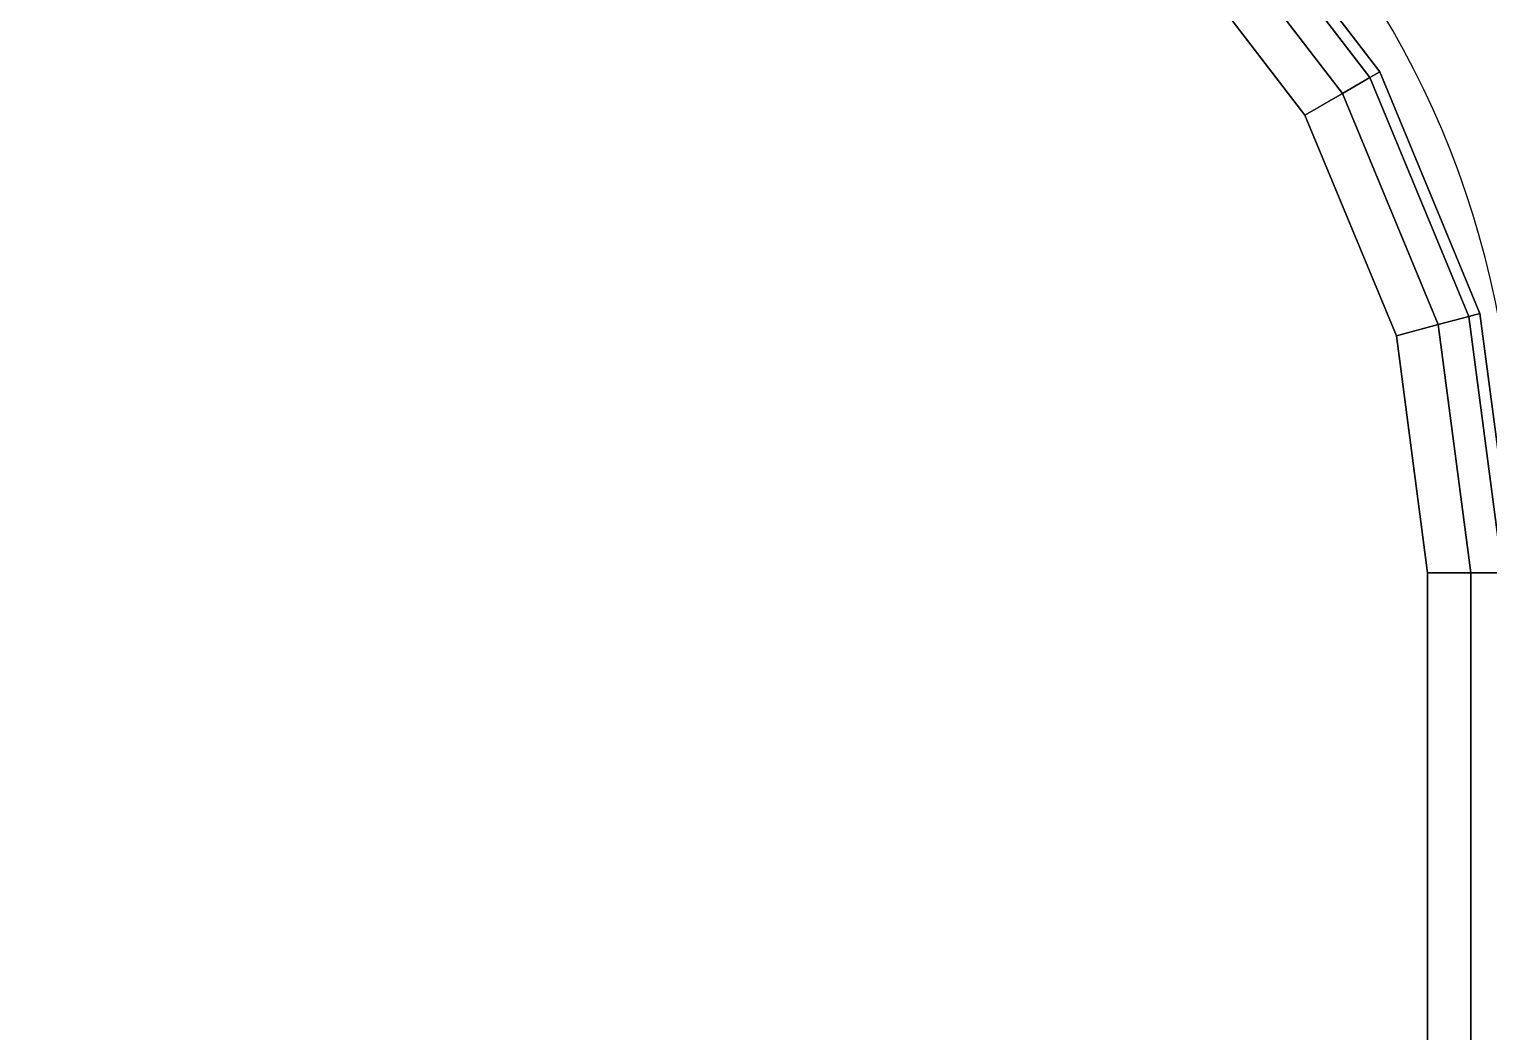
# Model space of a CAD drawing. Extents: x -170 to 1783, y -20 to 1205.
# Drawn here: x 310.604 to 312.597, y 976.416 to 977.785 of the extents above; entities that cross this region are included whole.
import ezdxf

# ---------------------------------------------------------------- set-up
doc = ezdxf.new("R2010")
doc.units = 0
doc.header["$LTSCALE"] = 96
doc.header["$MEASUREMENT"] = 0
for name, color, linetype in [('A-FURN-3-WKSF-TOP', 7, 'Continuous'), ('A-FURN-3-WKSF-TRIM', 7, 'Continuous'), ('A-FURN-P-WKSF', 7, 'Continuous'), ('MAIN_WKSURF', 7, 'Continuous')]:
    doc.layers.add(name, color=color, linetype=linetype)

# ---------------------------------------------------------------- blocks, each defined once
blk = doc.blocks.new('EC-WYC-46-2424-T')
at = {"layer": 'A-FURN-3-WKSF-TOP', "color": 60, "linetype": 'Continuous'}
for points, invisible_edges in [([(46.632, -0.118, 27.75), (13.78, -23.882, 27.75), (15.1294, -23.9704, 27.75), (16.4557, -24.2343, 27.75)], 9), ([(46.632, -0.118, 27.75), (28.0666, -0.118, 27.75), (27.8228, -0.142, 27.75), (13.78, -23.882, 27.75)], 12), ([(46.632, -0.118, 29), (13.78, -23.882, 29), (27.8228, -0.142, 29), (28.0666, -0.118, 29)], 3), ([(46.632, -0.118, 29), (16.4557, -24.2343, 29), (15.1294, -23.9704, 29), (13.78, -23.882, 29)], 9), ([(18.949, -25.267, 27.75), (46.632, -0.118, 27.75), (16.4557, -24.2343, 27.75), (17.7362, -24.6689, 27.75)], 3), ([(18.949, -25.267, 29), (17.7362, -24.6689, 29), (16.4557, -24.2343, 29), (46.632, -0.118, 29)], 12), ([(46.632, -0.118, 27.75), (18.949, -25.267, 27.75), (20.0734, -26.0183, 27.75), (21.0901, -26.9099, 27.75)], 9), ([(46.632, -0.118, 29), (21.0901, -26.9099, 29), (20.0734, -26.0183, 29), (18.949, -25.267, 29)], 9), ([(21.0901, -26.9099, 27.75), (47.257, -0.2855, 27.75), (46.9555, -0.1606, 27.75), (46.632, -0.118, 27.75)], 9), ([(21.0901, -26.9099, 29), (46.632, -0.118, 29), (46.9555, -0.1606, 29), (47.257, -0.2855, 29)], 9), ([(47.257, -0.2855, 27.75), (21.0901, -26.9099, 27.75), (47.7145, -0.743, 27.75), (47.5159, -0.4841, 27.75)], 3), ([(47.257, -0.2855, 29), (47.5159, -0.4841, 29), (47.7145, -0.743, 29), (21.0901, -26.9099, 29)], 12), ([(21.0901, -26.9099, 27.75), (47.882, -1.368, 27.75), (47.8394, -1.0445, 27.75), (47.7145, -0.743, 27.75)], 9), ([(21.0901, -26.9099, 29), (47.7145, -0.743, 29), (47.8394, -1.0445, 29), (47.882, -1.368, 29)], 9), ([(47.882, -1.368, 27.75), (21.0901, -26.9099, 27.75), (21.9817, -27.9266, 27.75), (22.733, -29.051, 27.75)], 9), ([(47.882, -1.368, 29), (22.733, -29.051, 29), (21.9817, -27.9266, 29), (21.0901, -26.9099, 29)], 9), ([(22.733, -29.051, 27.75), (23.3311, -30.2638, 27.75), (23.7657, -31.5443, 27.75), (47.882, -1.368, 27.75)], 12), ([(22.733, -29.051, 29), (47.882, -1.368, 29), (23.7657, -31.5443, 29), (23.3311, -30.2638, 29)], 3), ([(47.882, -1.368, 27.75), (23.7657, -31.5443, 27.75), (24.0296, -32.8706, 27.75), (24.118, -34.22, 27.75)], 9), ([(47.882, -1.368, 29), (24.118, -34.22, 29), (24.0296, -32.8706, 29), (23.7657, -31.5443, 29)], 9), ([(47.882, -1.368, 27.75), (24.118, -34.22, 27.75), (47.858, -20.2252, 27.75), (47.882, -19.9814, 27.75)], 3), ([(47.882, -1.368, 29), (47.882, -19.9814, 29), (47.858, -20.2252, 29), (24.118, -34.22, 29)], 12)]:
    blk.add_3dface(points, dxfattribs=dict(at, invisible_edges=invisible_edges))
at = {"layer": 'A-FURN-3-WKSF-TRIM', "color": 40, "linetype": 'Continuous'}
for points in [[(47.5576, -0.4424, 28.9842), (47.5881, -0.4119, 28.941), (47.803, -0.6919, 28.941), (47.7656, -0.7135, 28.9842)], [(47.5881, -0.4119, 27.809), (47.5576, -0.4424, 27.7658), (47.7656, -0.7135, 27.7658), (47.803, -0.6919, 27.809)], [(47.5881, -0.4119, 28.941), (47.5993, -0.4007, 28.882), (47.8167, -0.684, 28.882), (47.803, -0.6919, 28.941)], [(47.5993, -0.4007, 27.868), (47.5881, -0.4119, 27.809), (47.803, -0.6919, 27.809), (47.8167, -0.684, 27.868)], [(47.5993, -0.4007, 28.882), (47.5993, -0.4007, 27.868), (47.8167, -0.684, 27.868), (47.8167, -0.684, 28.882)], [(47.5159, -0.4841, 29), (47.5576, -0.4424, 28.9842), (47.7656, -0.7135, 28.9842), (47.7145, -0.743, 29)], [(47.5576, -0.4424, 27.7658), (47.5159, -0.4841, 27.75), (47.7145, -0.743, 27.75), (47.7656, -0.7135, 27.7658)], [(47.7656, -0.7135, 28.9842), (47.803, -0.6919, 28.941), (47.9381, -1.018, 28.941), (47.8964, -1.0292, 28.9842)], [(47.803, -0.6919, 27.809), (47.7656, -0.7135, 27.7658), (47.8964, -1.0292, 27.7658), (47.9381, -1.018, 27.809)], [(47.803, -0.6919, 28.941), (47.8167, -0.684, 28.882), (47.9534, -1.0139, 28.882), (47.9381, -1.018, 28.941)], [(47.8167, -0.684, 27.868), (47.803, -0.6919, 27.809), (47.9381, -1.018, 27.809), (47.9534, -1.0139, 27.868)], [(47.8167, -0.684, 28.882), (47.8167, -0.684, 27.868), (47.9534, -1.0139, 27.868), (47.9534, -1.0139, 28.882)], [(47.7145, -0.743, 29), (47.7656, -0.7135, 28.9842), (47.8964, -1.0292, 28.9842), (47.8394, -1.0445, 29)], [(47.7656, -0.7135, 27.7658), (47.7145, -0.743, 27.75), (47.8394, -1.0445, 27.75), (47.8964, -1.0292, 27.7658)], [(47.9381, -1.018, 28.941), (47.9534, -1.0139, 28.882), (48, -1.368, 28.882), (47.9842, -1.368, 28.941)], [(47.9534, -1.0139, 27.868), (47.9381, -1.018, 27.809), (47.9842, -1.368, 27.809), (48, -1.368, 27.868)], [(47.9534, -1.0139, 28.882), (47.9534, -1.0139, 27.868), (48, -1.368, 27.868), (48, -1.368, 28.882)], [(47.8394, -1.0445, 29), (47.8964, -1.0292, 28.9842), (47.941, -1.368, 28.9842), (47.882, -1.368, 29)], [(47.8964, -1.0292, 27.7658), (47.8394, -1.0445, 27.75), (47.882, -1.368, 27.75), (47.941, -1.368, 27.7658)], [(47.8964, -1.0292, 28.9842), (47.9381, -1.018, 28.941), (47.9842, -1.368, 28.941), (47.941, -1.368, 28.9842)], [(47.9381, -1.018, 27.809), (47.8964, -1.0292, 27.7658), (47.941, -1.368, 27.7658), (47.9842, -1.368, 27.809)], [(47.882, -1.368, 29), (47.941, -1.368, 28.9842), (47.941, -19.9814, 28.9842), (47.882, -19.9814, 29)], [(47.941, -1.368, 27.7658), (47.882, -1.368, 27.75), (47.882, -19.9814, 27.75), (47.941, -19.9814, 27.7658)], [(47.941, -1.368, 28.9842), (47.9842, -1.368, 28.941), (47.9842, -19.9814, 28.941), (47.941, -19.9814, 28.9842)], [(47.9842, -1.368, 27.809), (47.941, -1.368, 27.7658), (47.941, -19.9814, 27.7658), (47.9842, -19.9814, 27.809)]]:
    blk.add_3dface(points, dxfattribs=at)
at = {"layer": 'A-FURN-P-WKSF', "color": 7, "linetype": 'Continuous'}
blk.add_arc((46.75, -1.25), 1.25, 0, 90, dxfattribs=at)

msp = doc.modelspace()

# ---------------------------------------------------------------- block references
at = {"layer": 'MAIN_WKSURF', "color": 47, "linetype": 'Continuous'}
msp.add_blockref('EC-WYC-46-2424-T', (264.63112, 978.41082), dxfattribs=at)

doc.saveas('drawing.dxf')
